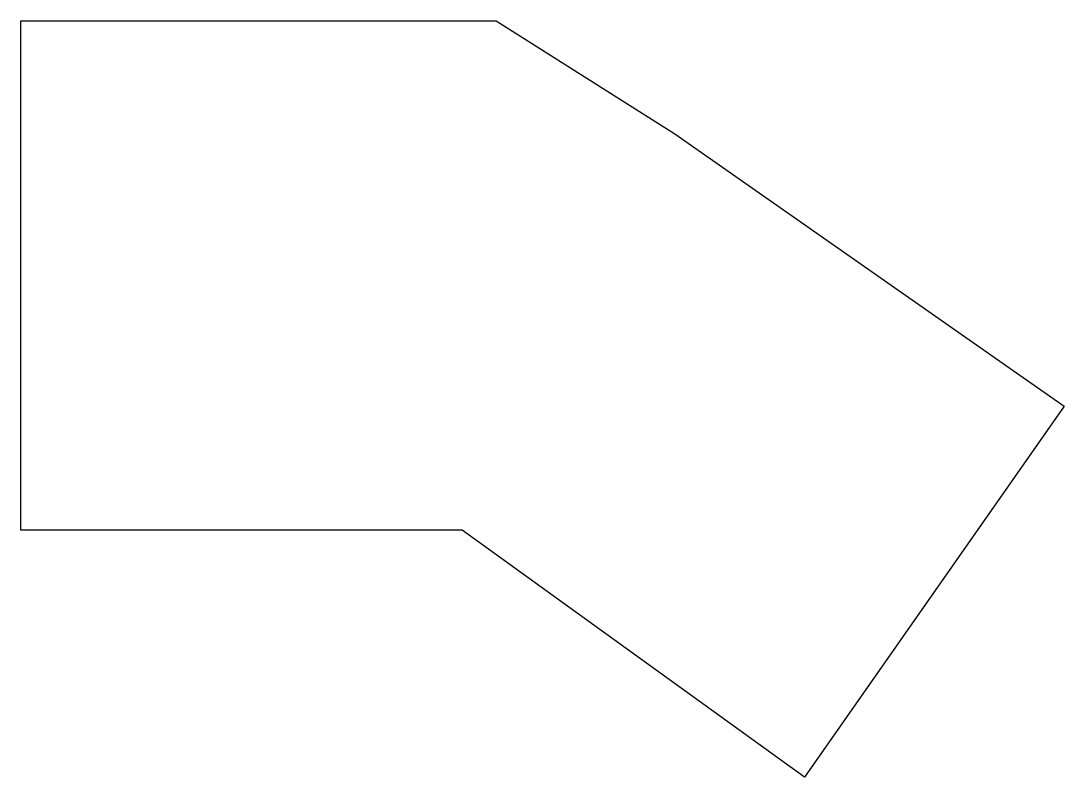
# Model space of a CAD drawing. Header units: millimetres. Extents: x 61.5 to 107.6, y -35.9 to -2.5.
import ezdxf

# ---------------------------------------------------------------- set-up
doc = ezdxf.new("R2010")
doc.units = ezdxf.units.MM

msp = doc.modelspace()

# ---------------------------------------------------------------- linework, layer by layer
for p, q in [((61.5, -25), (61.5, -2.5)), ((61.5, -2.5), (82.5, -2.5)), ((82.5, -2.5), (90.382, -7.485)), ((90.382, -7.485), (107.585, -19.53)), ((107.585, -19.53), (96.113, -35.913)), ((81, -25), (61.5, -25)), ((96.113, -35.913), (81, -25))]:
    msp.add_line(p, q)

doc.saveas('drawing.dxf')
